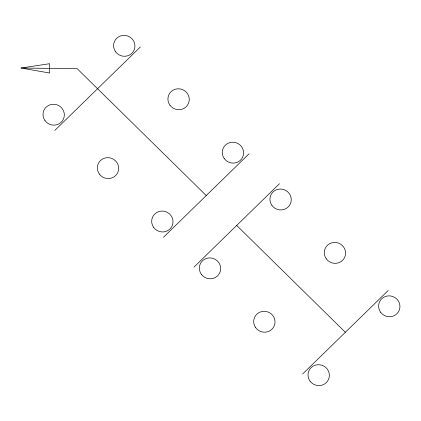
<?xml version="1.0" encoding="UTF-8"?>
<svg xmlns="http://www.w3.org/2000/svg" width="421" height="421" viewBox="0 0 421 421"><rect width="100%" height="100%" fill="white"/><g stroke="black" fill="none" stroke-linecap="round" stroke-linejoin="round"><path stroke-width="0.63" d="M54.788 130.457L140.346 46.994M163.474 237.281L249.032 153.812M193.907 267.188L279.465 183.719M302.594 374.006L388.151 290.543M21.05 68.034L49.599 63.697L49.678 73.028L21.05 68.034L77.169 68.681L206.253 195.544M236.686 225.456L345.373 332.274M45.021 120.659A10.714 10.409 21.7 0 0 63.408 119.148A10.714 10.409 21.7 0 0 52.562 104.282A10.714 10.409 21.7 0 0 45.021 120.659M115.607 51.799A10.714 10.409 21.7 0 0 133.994 50.288A10.714 10.409 21.7 0 0 123.148 35.417A10.714 10.409 21.7 0 0 115.607 51.799M99.361 174.068A10.714 10.409 21.7 0 0 117.754 172.557A10.714 10.409 21.7 0 0 106.908 157.691A10.714 10.409 21.7 0 0 99.361 174.068M169.947 105.208A10.714 10.409 21.7 0 0 188.34 103.698A10.714 10.409 21.7 0 0 177.494 88.826A10.714 10.409 21.7 0 0 169.947 105.208M153.707 227.477A10.714 10.409 21.7 0 0 172.094 225.966A10.714 10.409 21.7 0 0 161.248 211.1A10.714 10.409 21.7 0 0 153.707 227.477M224.293 158.617A10.714 10.409 21.7 0 0 242.68 157.107A10.714 10.409 21.7 0 0 231.839 142.24A10.714 10.409 21.7 0 0 224.293 158.617M271.945 205.448A10.714 10.409 21.7 0 0 290.332 203.938A10.714 10.409 21.7 0 0 279.486 189.071A10.714 10.409 21.7 0 0 271.945 205.448M201.359 274.308A10.714 10.409 21.7 0 0 219.746 272.803A10.714 10.409 21.7 0 0 208.9 257.931A10.714 10.409 21.7 0 0 201.359 274.308M326.286 258.857A10.714 10.409 21.7 0 0 344.678 257.347A10.714 10.409 21.7 0 0 333.832 242.48A10.714 10.409 21.7 0 0 326.286 258.857M255.7 327.717A10.714 10.409 21.7 0 0 274.092 326.212A10.714 10.409 21.7 0 0 263.246 311.34A10.714 10.409 21.7 0 0 255.7 327.717M380.631 312.266A10.714 10.409 21.7 0 0 399.024 310.756A10.714 10.409 21.7 0 0 388.178 295.889A10.714 10.409 21.7 0 0 380.631 312.266M310.045 381.126A10.714 10.409 21.7 0 0 328.433 379.621A10.714 10.409 21.7 0 0 317.592 364.749A10.714 10.409 21.7 0 0 310.045 381.126"/></g></svg>
